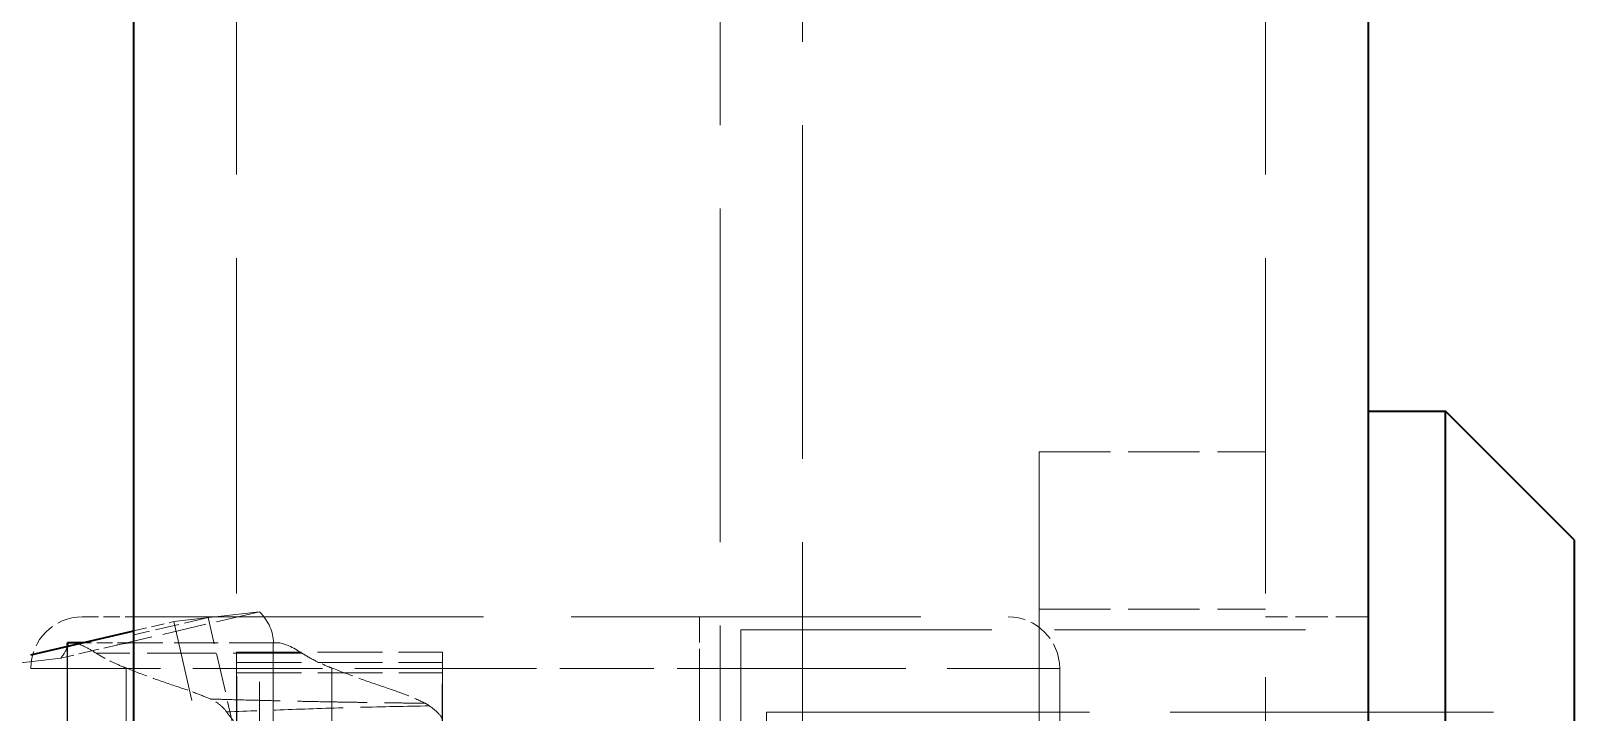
# Model space of a CAD drawing. Header units: millimetres. Extents: x 0 to 2523, y 0 to 1782.
# Drawn here: x 504.71 to 534.71, y 624.22 to 637.46 of the extents above; entities that cross this region are included whole.
import ezdxf

# ---------------------------------------------------------------- set-up
doc = ezdxf.new("R2010")
doc.units = ezdxf.units.MM
doc.header["$LTSCALE"] = 3
doc.linetypes.add('DASHED', pattern=[0.2067, 0.1654, -0.0413])
for name, color, linetype, lineweight in [('가려진 것(ISO)', 2, 'DASHED', 18), ('가려진 좁은 것(ISO)', 2, 'DASHED', 18), ('가시적인 것(ISO)', 3, 'Continuous', 40), ('가시적인 좁은 것(ISO)', 3, 'Continuous', 35)]:
    doc.layers.add(name, color=color, linetype=linetype, lineweight=lineweight)

msp = doc.modelspace()

# ---------------------------------------------------------------- linework, layer by layer
at = {"layer": '가려진 것(ISO)', "ltscale": 13.134298}
for p, q in [((508.7116, 488.0669), (508.7116, 1164.0669)), ((528.7116, 488.0669), (528.7116, 1164.0669))]:
    msp.add_line(p, q, dxfattribs=at)
at = {"layer": '가려진 것(ISO)', "ltscale": 13.068692}
for p, q in [((518.1116, 514.0669), (518.1116, 1138.0669)), ((519.7116, 1138.0669), (519.7116, 514.0669))]:
    msp.add_line(p, q, dxfattribs=at)
at = {"layer": '가려진 것(ISO)', "ltscale": 12.296404}
msp.add_line((524.3116, 629.2737), (524.3116, 616.0669), dxfattribs=at)
at = {"layer": '가려진 것(ISO)', "ltscale": 2.793455}
for p, q in [((524.3116, 629.2737), (528.7116, 629.2737)), ((524.3116, 626.2169), (528.7116, 626.2169))]:
    msp.add_line(p, q, dxfattribs=at)
at = {"layer": '가려진 것(ISO)', "ltscale": 1.731117}
for p, q in [((509.1557, 626.1683), (506.5217, 625.5532)), ((509.427, 625.5669), (506.7002, 625.5669))]:
    msp.add_line(p, q, dxfattribs=at)
at = {"layer": '가려진 것(ISO)', "ltscale": 10.630617}
for p, q in [((509.1557, 626.1683), (507.4884, 625.9763)), ((505.2918, 625.2659), (503.6244, 625.074))]:
    msp.add_line(p, q, dxfattribs=at)
at = {"layer": '가려진 것(ISO)', "ltscale": 0.634799}
msp.add_line((505.7116, 626.0669), (506.7116, 626.0669), dxfattribs=at)
at = {"layer": '가려진 것(ISO)', "ltscale": 13.707466}
msp.add_line((506.7116, 626.0669), (523.7116, 626.0669), dxfattribs=at)
at = {"layer": '가려진 것(ISO)', "ltscale": 0.510403}
msp.add_line((506.7116, 625.7949), (507.4884, 625.9763), dxfattribs=at)
at = {"layer": '가려진 것(ISO)', "ltscale": 4.708343}
msp.add_line((509.1613, 618.7522), (507.4884, 625.9763), dxfattribs=at)
at = {"layer": '가려진 것(ISO)', "ltscale": 9.837123}
msp.add_line((518.5116, 625.8169), (530.7116, 625.8169), dxfattribs=at)
at = {"layer": '가려진 것(ISO)', "ltscale": 4.455295}
msp.add_line((518.5116, 620.94), (518.5116, 625.8169), dxfattribs=at)
at = {"layer": '가려진 것(ISO)', "ltscale": 1.269698}
msp.add_line((530.7116, 626.0669), (528.7116, 626.0669), dxfattribs=at)
at = {"layer": '가려진 것(ISO)', "ltscale": 0.808278}
msp.add_line((506.5217, 625.5532), (505.2918, 625.2659), dxfattribs=at)
at = {"layer": '가려진 것(ISO)', "ltscale": 7.548428}
msp.add_line((505.4194, 625.5669), (505.4244, 625.5669), dxfattribs=at)
at = {"layer": '가려진 것(ISO)', "ltscale": 15.320109}
for p, q in [((505.4194, 625.5669), (505.4194, 606.5669)), ((509.42, 625.5669), (509.42, 606.5669))]:
    msp.add_line(p, q, dxfattribs=at)
at = {"layer": '가려진 것(ISO)', "ltscale": 14.79346}
for p, q in [((505.4338, 616.5711), (505.427, 625.5659)), ((509.4338, 616.5742), (509.427, 625.5689))]:
    msp.add_line(p, q, dxfattribs=at)
at = {"layer": '가려진 것(ISO)', "ltscale": 0.612689}
msp.add_line((506.7002, 625.5669), (505.735, 625.5669), dxfattribs=at)
at = {"layer": '가려진 것(ISO)', "ltscale": 0.44848}
msp.add_line((509.427, 625.5669), (509.514, 625.5669), dxfattribs=at)
at = {"layer": '가려진 것(ISO)', "ltscale": 2.539495}
msp.add_line((508.7113, 625.3835), (512.7113, 625.3835), dxfattribs=at)
at = {"layer": '가려진 것(ISO)', "ltscale": 6.327119}
msp.add_line((512.7116, 625.0669), (512.7116, 620.0906), dxfattribs=at)
at = {"layer": '가려진 것(ISO)', "ltscale": 3.682313}
msp.add_line((512.7116, 625.0669), (518.5116, 625.0669), dxfattribs=at)
at = {"layer": '가려진 것(ISO)', "ltscale": 13.3619}
msp.add_line((524.7116, 625.0669), (524.7116, 567.0669), dxfattribs=at)
at = {"layer": '가려진 것(ISO)', "ltscale": 13.763361}
msp.add_line((519.0116, 624.2169), (519.0116, 607.9169), dxfattribs=at)
at = {"layer": '가려진 것(ISO)', "ltscale": 12.659248}
msp.add_line((519.0116, 624.2169), (534.7116, 624.2169), dxfattribs=at)
at = {"layer": '가려진 것(ISO)', "ltscale": 0.997197}
for centre, start, end in [((505.7116, 625.0669), 90, 180), ((523.7116, 625.0669), 0, 90)]:
    msp.add_arc(centre, 1, start, end, dxfattribs=at)
at = {"layer": '가려진 것(ISO)', "ltscale": 2.19112}
for centre in [(508.7113, 620.3835), (512.7113, 620.3835)]:
    msp.add_ellipse(centre, major_axis=(0, 5), ratio=0.0004255, start_param=5.879393, end_param=6.5696509, dxfattribs=at)
at = {"layer": '가려진 것(ISO)', "ltscale": 13.117392}
for centre, major_axis, start_param, end_param in [((508.7119, 616.0669), (0, 9.5), 0.2864656, 2.855127), ((512.7119, 616.0669), (0, -9.5), 3.4280582, 5.9967196)]:
    msp.add_ellipse(centre, major_axis=major_axis, ratio=0.0004255, start_param=start_param, end_param=end_param, dxfattribs=at)
at = {"layer": '가려진 것(ISO)', "ltscale": 3.154497}
for centre, start_param, end_param in [((508.7147, 638.775), 5.879393, 6.210637), ((512.7147, 638.775), 5.8793931, 6.2106371)]:
    msp.add_ellipse(centre, major_axis=(0, -15), ratio=0.0004255, start_param=start_param, end_param=end_param, dxfattribs=at)
at = {"layer": '가려진 것(ISO)', "ltscale": 2.048363}
msp.add_open_spline([(509.427, 625.5669), (509.4274, 625.7743), (509.336, 625.9816), (509.1557, 626.1683)], degree=3, dxfattribs=at)
at = {"layer": '가려진 것(ISO)', "ltscale": 0.917635}
msp.add_open_spline([(505.983, 625.3607), (505.9154, 625.4035), (505.8521, 625.4407), (505.6716, 625.5351), (505.5775, 625.5654), (505.5133, 625.5669)], degree=3, knots=[-2.39231706, -2.39231706, -2.39231706, -2.39231706, -2.3486929, -2.3486929, -2.25464695, -2.25464695, -2.25464695, -2.25464695], dxfattribs=at)
at = {"layer": '가려진 것(ISO)', "ltscale": 1.787673}
msp.add_open_spline([(506.7002, 625.5669), (506.7002, 625.5669), (506.7002, 625.5669), (506.7002, 625.5669), (506.5773, 625.5661), (506.3493, 625.5129)], degree=3, knots=[0, 0, 0, 0, 0.00123737, 0.00123737, 0.28082374, 0.28082374, 0.28082374, 0.28082374], dxfattribs=at)
at = {"layer": '가려진 것(ISO)', "ltscale": 0.917555}
msp.add_open_spline([(509.514, 625.5669), (509.6062, 625.5655), (509.7643, 625.4979), (509.9672, 625.3711), (509.9754, 625.3659), (509.9837, 625.3607)], degree=3, knots=[-2.32675333, -2.32675333, -2.32675333, -2.32675333, -2.19233301, -2.19233301, -2.18674205, -2.18674205, -2.18674205, -2.18674205], dxfattribs=at)
at = {"layer": '가려진 것(ISO)', "ltscale": 1.263882}
msp.add_open_spline([(505.4184, 625.4929), (505.4013, 625.4202), (505.3589, 625.3459), (505.2918, 625.2659)], degree=3, dxfattribs=at)
at = {"layer": '가려진 것(ISO)', "ltscale": 0.690919}
msp.add_open_spline([(506.5611, 625.0742), (506.5398, 625.0826), (506.5187, 625.0911), (506.4977, 625.0997), (506.4128, 625.1347), (506.3312, 625.1713), (506.2535, 625.2096), (506.1568, 625.2573), (506.0661, 625.3077), (505.983, 625.3607)], degree=3, knots=[0, 0, 0, 0, 0.0988299, 0.0988299, 0.0988299, 0.5, 0.5, 0.5, 1, 1, 1, 1], dxfattribs=at)
at = {"layer": '가려진 것(ISO)', "ltscale": 0.690815}
msp.add_open_spline([(509.9837, 625.3607), (510.0669, 625.3077), (510.1575, 625.2573), (510.2543, 625.2096), (510.3322, 625.1711), (510.414, 625.1344), (510.4992, 625.0994), (510.5199, 625.0909), (510.5407, 625.0825), (510.5617, 625.0742)], degree=3, knots=[0, 0, 0, 0, 0.5, 0.5, 0.5, 0.9025059, 0.9025059, 0.9025059, 1, 1, 1, 1], dxfattribs=at)
at = {"layer": '가려진 것(ISO)', "ltscale": 1.037947}
for points, knots in [([(507.5743, 624.7063), (507.4048, 624.7626), (507.2355, 624.8215), (506.8978, 624.9441), (506.7292, 625.0079), (506.5611, 625.0742)], [-0.16348865, -0.16348865, -0.16348865, -0.16348865, -0.08174478, -0.08174478, -0.000001, -0.000001, -0.000001, -0.000001]), ([(511.575, 624.7063), (511.4054, 624.7627), (511.2361, 624.8215), (510.8984, 624.9441), (510.7298, 625.0079), (510.5617, 625.0742)], [-0.16348834, -0.16348834, -0.16348834, -0.16348834, -0.08174464, -0.08174464, -0.000001, -0.000001, -0.000001, -0.000001])]:
    msp.add_open_spline(points, degree=3, knots=knots, dxfattribs=at)
at = {"layer": '가려진 것(ISO)', "ltscale": 0.746982}
msp.add_open_spline([(508.1992, 624.4721), (508.1115, 624.5103), (508.0146, 624.5491), (507.9099, 624.5883), (507.8053, 624.6275), (507.693, 624.667), (507.5743, 624.7063)], degree=3, knots=[0, 0, 0, 0, 0.5, 0.5, 0.5, 1, 1, 1, 1], dxfattribs=at)
at = {"layer": '가려진 것(ISO)', "ltscale": 1.033177}
msp.add_open_spline([(511.575, 624.7063), (511.7416, 624.651), (511.8924, 624.5966), (512.1623, 624.4901), (512.2803, 624.4382), (512.3781, 624.389)], degree=3, knots=[-0.16282276, -0.16282276, -0.16282276, -0.16282276, -0.08246392, -0.08246392, -0.000001, -0.000001, -0.000001, -0.000001], dxfattribs=at)
at = {"layer": '가려진 것(ISO)', "ltscale": 0.580682}
msp.add_open_spline([(508.5171, 624.2206), (508.4772, 624.2759), (508.4309, 624.3244), (508.3779, 624.3662), (508.325, 624.4081), (508.2655, 624.4433), (508.1992, 624.4721)], degree=3, knots=[0, 0, 0, 0, 0.5, 0.5, 0.5, 1, 1, 1, 1], dxfattribs=at)
at = {"layer": '가려진 것(ISO)', "ltscale": 0.156232}
msp.add_open_spline([(512.3781, 624.389), (512.3927, 624.3817), (512.4068, 624.3738), (512.4341, 624.3571), (512.4472, 624.3483), (512.4599, 624.339)], degree=3, knots=[0.000001, 0.000001, 0.000001, 0.000001, 0.012313333, 0.012313333, 0.024625639, 0.024625639, 0.024625639, 0.024625639], dxfattribs=at)
at = {"layer": '가려진 것(ISO)', "ltscale": 1.041271}
msp.add_open_spline([(512.4599, 624.339), (512.5442, 624.2768), (512.6087, 624.2217), (512.695, 624.1219), (512.7168, 624.0773), (512.7167, 624.0372)], degree=3, knots=[-0.16423316, -0.16423316, -0.16423316, -0.16423316, -0.08209167, -0.08209167, -0.00008865, -0.00008865, -0.00008865, -0.00008865], dxfattribs=at)
at = {"layer": '가려진 것(ISO)', "ltscale": 0.923971}
msp.add_open_spline([(508.7161, 623.9047), (508.7162, 623.9399), (508.6963, 623.9807), (508.6217, 624.0855), (508.5711, 624.1457), (508.5171, 624.2206)], degree=3, knots=[0.000001, 0.000001, 0.000001, 0.000001, 0.07765173, 0.07765173, 0.15274647, 0.15274647, 0.15274647, 0.15274647], dxfattribs=at)
at = {"layer": '가려진 좁은 것(ISO)', "ltscale": 12.197012}
for p, q in [((509.1613, 618.7522), (509.1557, 626.1683)), ((505.2974, 617.8499), (505.2918, 625.2659))]:
    msp.add_line(p, q, dxfattribs=at)
at = {"layer": '가려진 좁은 것(ISO)', "ltscale": 0.940741}
msp.add_line((508.1553, 626.0531), (506.7116, 625.7188), dxfattribs=at)
at = {"layer": '가려진 좁은 것(ISO)', "ltscale": 1.553127}
msp.add_line((508.7116, 623.6708), (508.1553, 626.0531), dxfattribs=at)
at = {"layer": '가려진 좁은 것(ISO)', "ltscale": 0.997197}
msp.add_line((517.7116, 626.0669), (517.7116, 625.0669), dxfattribs=at)
at = {"layer": '가려진 좁은 것(ISO)', "ltscale": 15.320109}
for p, q in [((505.4194, 625.5669), (505.4194, 606.5669)), ((505.4236, 625.5669), (505.4236, 606.5669)), ((509.42, 625.5669), (509.42, 606.5669)), ((509.4236, 606.5669), (509.4236, 625.5669)), ((509.4244, 625.5669), (509.4244, 606.5669))]:
    msp.add_line(p, q, dxfattribs=at)
at = {"layer": '가려진 좁은 것(ISO)', "ltscale": 5.47371}
msp.add_line((505.4244, 616.9044), (505.4244, 625.526), dxfattribs=at)
at = {"layer": '가려진 좁은 것(ISO)', "ltscale": 14.79346}
msp.add_line((505.4338, 616.5711), (505.427, 625.5659), dxfattribs=at)
at = {"layer": '가려진 좁은 것(ISO)', "ltscale": 14.802096}
msp.add_line((509.4338, 616.5669), (509.427, 625.5669), dxfattribs=at)
at = {"layer": '가려진 좁은 것(ISO)', "ltscale": 2.698427}
msp.add_line((509.9837, 625.3607), (505.983, 625.3607), dxfattribs=at)
at = {"layer": '가려진 좁은 것(ISO)', "ltscale": 5.079091}
msp.add_line((504.7116, 625.0669), (512.7116, 625.0669), dxfattribs=at)
at = {"layer": '가려진 좁은 것(ISO)', "ltscale": 14.525633}
msp.add_line((506.5611, 625.0742), (506.5611, 607.0595), dxfattribs=at)
at = {"layer": '가려진 좁은 것(ISO)', "ltscale": 2.539495}
for p, q in [((508.7107, 625.1797), (512.7107, 625.1797)), ((508.7122, 624.9814), (512.7122, 624.9814))]:
    msp.add_line(p, q, dxfattribs=at)
at = {"layer": '가려진 좁은 것(ISO)', "ltscale": 14.52563}
msp.add_line((510.5617, 625.0742), (510.5617, 607.0595), dxfattribs=at)
at = {"layer": '가려진 좁은 것(ISO)', "ltscale": 3.809293}
msp.add_line((517.7116, 625.0669), (517.7116, 619.0669), dxfattribs=at)
at = {"layer": '가려진 좁은 것(ISO)', "ltscale": 6.471946}
msp.add_line((518.5116, 625.0669), (524.7116, 625.0669), dxfattribs=at)
at = {"layer": '가려진 좁은 것(ISO)', "ltscale": 13.932404}
msp.add_line((507.5743, 607.4274), (507.5743, 624.7063), dxfattribs=at)
at = {"layer": '가려진 좁은 것(ISO)', "ltscale": 13.932405}
msp.add_line((511.575, 607.4274), (511.575, 624.7063), dxfattribs=at)
at = {"layer": '가려진 좁은 것(ISO)', "ltscale": 0.745215}
msp.add_ellipse((512.7116, 616.0669), major_axis=(0, 9), ratio=0.0004255, start_param=6.1528453, end_param=6.2832799, dxfattribs=at)
at = {"layer": '가려진 좁은 것(ISO)', "ltscale": 0.000216209}
msp.add_open_spline([(512.7116, 624.9905), (512.7118, 624.9905), (512.712, 624.9905), (512.7121, 624.9905)], degree=3, dxfattribs=at)
at = {"layer": '가려진 좁은 것(ISO)', "ltscale": 2.734044}
msp.add_open_spline([(508.1992, 624.4721), (508.3121, 624.4687), (508.4255, 624.4654), (508.5393, 624.4622), (508.7478, 624.4563), (508.9577, 624.4507), (509.1689, 624.4455), (509.2972, 624.4423), (509.4259, 624.4392), (509.5551, 624.4362), (509.6115, 624.435), (509.668, 624.4337), (509.7245, 624.4324), (509.888, 624.4288), (510.0521, 624.4254), (510.2171, 624.4222), (510.3634, 624.4193), (510.5103, 624.4166), (510.6578, 624.414), (510.7541, 624.4123), (510.8506, 624.4106), (510.9474, 624.409), (510.9828, 624.4084), (511.0182, 624.4078), (511.0536, 624.4073), (511.1721, 624.4054), (511.2909, 624.4035), (511.4102, 624.4018), (511.5171, 624.4002), (511.6243, 624.3987), (511.7319, 624.3972), (511.8286, 624.3959), (511.9255, 624.3946), (512.0227, 624.3934), (512.1105, 624.3922), (512.1985, 624.3911), (512.2867, 624.3901), (512.3171, 624.3897), (512.3476, 624.3894), (512.3781, 624.389)], degree=3, knots=[0, 0, 0, 0, 0.0844545, 0.0844545, 0.0844545, 0.2392845, 0.2392845, 0.2392845, 0.3333333, 0.3333333, 0.3333333, 0.3743632, 0.3743632, 0.3743632, 0.4929223, 0.4929223, 0.4929223, 0.5980553, 0.5980553, 0.5980553, 0.6666667, 0.6666667, 0.6666667, 0.6917173, 0.6917173, 0.6917173, 0.7754928, 0.7754928, 0.7754928, 0.8505712, 0.8505712, 0.8505712, 0.9180518, 0.9180518, 0.9180518, 0.9789633, 0.9789633, 0.9789633, 1, 1, 1, 1], dxfattribs=at)
at = {"layer": '가려진 좁은 것(ISO)', "ltscale": 2.707696}
msp.add_open_spline([(512.4599, 624.339), (512.0005, 624.3311), (511.5478, 624.3215), (511.1035, 624.3098), (510.6591, 624.2982), (510.2232, 624.2844), (509.7927, 624.2691), (509.3622, 624.2539), (508.9372, 624.2372), (508.5171, 624.2206)], degree=3, knots=[0, 0, 0, 0, 0.3333333, 0.3333333, 0.3333333, 0.6666667, 0.6666667, 0.6666667, 1, 1, 1, 1], dxfattribs=at)
at = {"layer": '가시적인 것(ISO)'}
for p, q in [((506.7116, 486.0669), (506.7116, 1166.0669)), ((530.7116, 486.0669), (530.7116, 1166.0669)), ((530.7116, 630.0669), (532.2116, 630.0669)), ((532.2116, 602.0669), (532.2116, 630.0669)), ((534.7116, 627.5669), (532.2116, 630.0669)), ((534.7116, 627.5669), (534.7116, 604.5669)), ((504.7116, 625.3279), (506.7116, 625.7949)), ((505.4244, 625.5669), (505.427, 625.5669)), ((505.735, 625.5669), (505.427, 625.5669))]:
    msp.add_line(p, q, dxfattribs=at)
msp.add_open_spline([(505.427, 625.5669), (505.4271, 625.5423), (505.4242, 625.5177), (505.4184, 625.4929)], degree=3, dxfattribs=at)
at = {"layer": '가시적인 좁은 것(ISO)'}
msp.add_line((505.4244, 625.526), (505.4244, 625.5669), dxfattribs=at)

doc.saveas('drawing.dxf')
